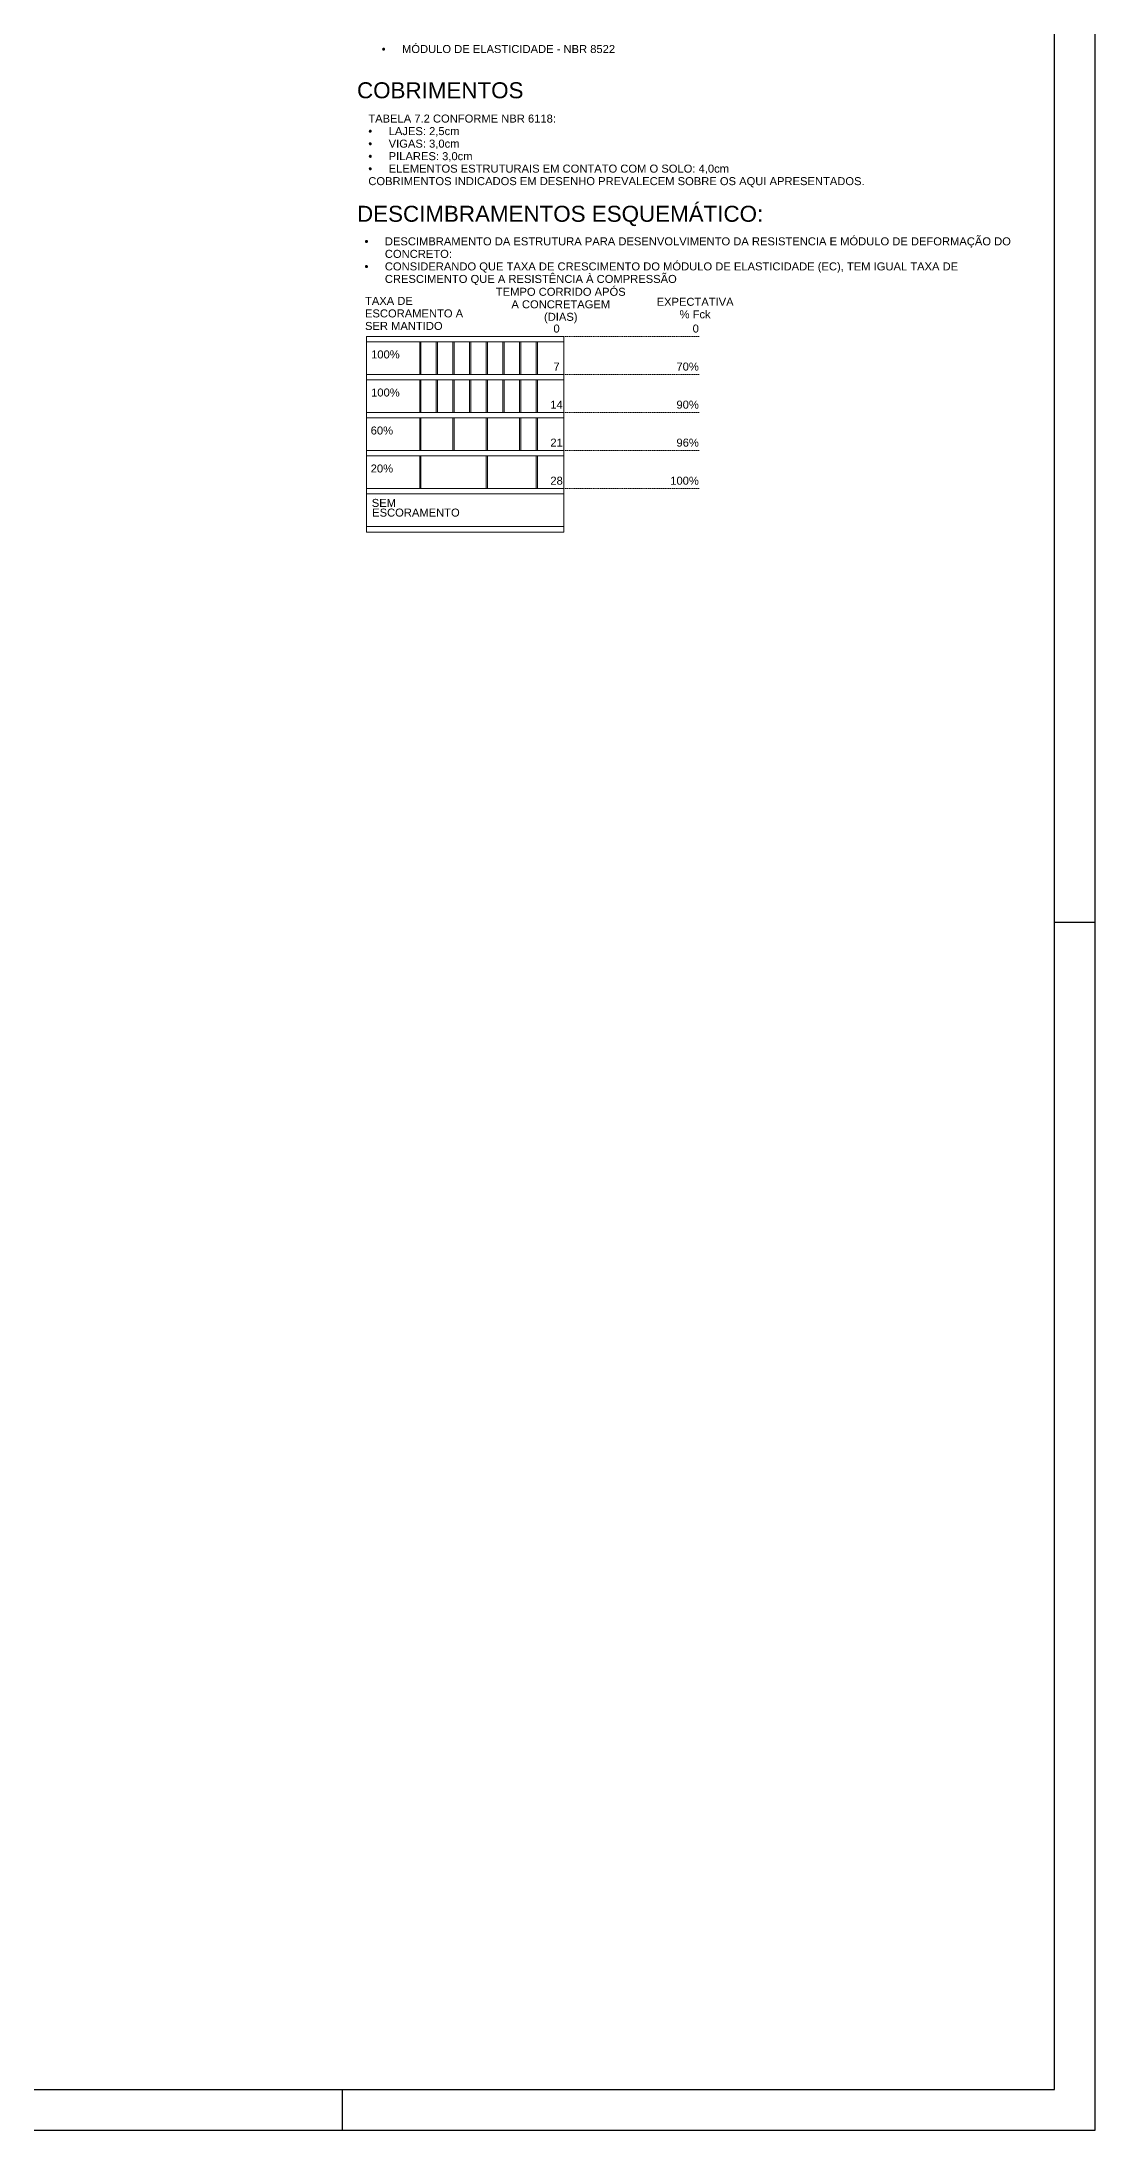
# Model space of a CAD drawing. Extents: x 37185 to 43130, y -8131 to -3926.
# Drawn here: x 41835 to 43130, y -8131 to -5564 of the extents above; entities that cross this region are included whole.
import ezdxf

# ---------------------------------------------------------------- set-up
doc = ezdxf.new("R2010")
doc.units = 0
doc.header["$MEASUREMENT"] = 0
doc.linetypes.add('Dash', pattern=[0.5, 0.3, -0.2])
doc.layers.add('00VIEWPORT', color=255, linetype='CONTINUOUS', plot=False)
doc.layers.add('21', color=5, linetype='CONTINUOUS')
for name, color, linetype, lineweight in [('WP_LINHAS 0_1PEN', 2, 'CONTINUOUS', 13), ('WP_LINHAS OCULTAS', 9, 'Dash', 13), ('WP_NOTAS', 2, 'CONTINUOUS', 9), ('WP_TÍTULO DE VISTA', 3, 'CONTINUOUS', 9)]:
    doc.layers.add(name, color=color, linetype=linetype, lineweight=lineweight)
doc.styles.add('Arial', font='arial.ttf', dxfattribs={"height": 7.5})
doc.styles.add('Arial_8', font='arial.ttf', dxfattribs={"height": 0.16875})

# ---------------------------------------------------------------- blocks, each defined once
blk = doc.blocks.new('FOLHA A0 VIEWP')
at = {"layer": '00VIEWPORT', "linetype": 'Continuous'}
for p, q in [((43129.5, -8131.3), (43129.5, -3926.3)), ((43079.5, -8081.3), (43079.5, -3976.3)), ((43079.5, -6646.3), (43129.5, -6646.3)), ((37309.5, -8081.3), (43079.5, -8081.3)), ((42204.5, -8131.3), (42204.5, -8081.3)), ((37184.5, -8131.3), (43129.5, -8131.3))]:
    blk.add_line(p, q, dxfattribs=at)

msp = doc.modelspace()

# ---------------------------------------------------------------- linework, layer by layer
at = {"layer": 'WP_LINHAS 0_1PEN'}
for p, q in [((42233.8, -6166.9), (42233.8, -5926.5)), ((42233.8, -5926.5), (42476.6, -5926.5)), ((42476.6, -5926.5), (42476.6, -6166.9)), ((42233.8, -5933.2), (42476.6, -5933.2)), ((42299.3, -5973.2), (42299.3, -5933.2)), ((42300.9, -5973.2), (42300.9, -5933.2)), ((42319.7, -5973.2), (42319.7, -5933.2)), ((42321.4, -5973.2), (42321.4, -5933.2)), ((42340.1, -5973.2), (42340.1, -5933.2)), ((42341.8, -5973.2), (42341.8, -5933.2)), ((42360.6, -5973.2), (42360.6, -5933.2)), ((42362.3, -5973.2), (42362.3, -5933.2)), ((42381, -5973.2), (42381, -5933.2)), ((42382.7, -5973.2), (42382.7, -5933.2)), ((42401.5, -5973.2), (42401.5, -5933.2)), ((42403.2, -5973.2), (42403.2, -5933.2)), ((42421.9, -5973.2), (42421.9, -5933.2)), ((42423.6, -5973.2), (42423.6, -5933.2)), ((42442.4, -5973.2), (42442.4, -5933.2)), ((42444, -5973.2), (42444, -5933.2)), ((42233.8, -5973.2), (42476.6, -5973.2)), ((42233.8, -5979.9), (42476.6, -5979.9)), ((42299.3, -6020), (42299.3, -5979.9)), ((42300.9, -6020), (42300.9, -5979.9)), ((42319.7, -6020), (42319.7, -5979.9)), ((42321.4, -6020), (42321.4, -5979.9)), ((42340.1, -6020), (42340.1, -5979.9)), ((42341.8, -6020), (42341.8, -5979.9)), ((42360.6, -6020), (42360.6, -5979.9)), ((42362.3, -6020), (42362.3, -5979.9)), ((42381, -6020), (42381, -5979.9)), ((42382.7, -6020), (42382.7, -5979.9)), ((42401.5, -6020), (42401.5, -5979.9)), ((42403.2, -6020), (42403.2, -5979.9)), ((42421.9, -6020), (42421.9, -5979.9)), ((42423.6, -6020), (42423.6, -5979.9)), ((42442.4, -6020), (42442.4, -5979.9)), ((42444, -6020), (42444, -5979.9)), ((42233.8, -6020), (42476.6, -6020)), ((42233.8, -6026.6), (42476.6, -6026.6)), ((42299.3, -6066.7), (42299.3, -6026.6)), ((42300.9, -6066.7), (42300.9, -6026.6)), ((42340.1, -6066.7), (42340.1, -6026.6)), ((42341.8, -6066.7), (42341.8, -6026.6)), ((42381, -6066.7), (42381, -6026.6)), ((42382.7, -6066.7), (42382.7, -6026.6)), ((42421.9, -6066.7), (42421.9, -6026.6)), ((42423.6, -6066.7), (42423.6, -6026.6)), ((42442.4, -6066.7), (42442.4, -6026.6)), ((42444, -6066.7), (42444, -6026.6)), ((42233.8, -6066.7), (42476.6, -6066.7)), ((42233.8, -6073.4), (42476.6, -6073.4)), ((42299.3, -6113.4), (42299.3, -6073.4)), ((42300.9, -6113.4), (42300.9, -6073.4)), ((42381, -6113.4), (42381, -6073.4)), ((42382.7, -6113.4), (42382.7, -6073.4)), ((42442.4, -6113.4), (42442.4, -6073.4)), ((42444, -6113.4), (42444, -6073.4)), ((42233.8, -6113.4), (42476.6, -6113.4)), ((42233.8, -6120.1), (42476.6, -6120.1)), ((42233.8, -6160.2), (42476.6, -6160.2)), ((42476.6, -6166.9), (42233.8, -6166.9))]:
    msp.add_line(p, q, dxfattribs=at)
at = {"layer": 'WP_LINHAS OCULTAS'}
for p, q in [((42476.6, -5926.5), (42643.8, -5926.5)), ((42476.6, -5973.2), (42643.8, -5973.2)), ((42476.6, -6020), (42643.8, -6020)), ((42476.6, -6066.7), (42643.8, -6066.7)), ((42476.6, -6113.4), (42643.8, -6113.4))]:
    msp.add_line(p, q, dxfattribs=at)

# ---------------------------------------------------------------- block references
at = {"layer": '21'}
msp.add_blockref('FOLHA A0 VIEWP', (0, 0), dxfattribs=at)
msp.add_blockref('FOLHA A0 VIEWP', (0, 0), dxfattribs=at)

# ---------------------------------------------------------------- texts
at = {"layer": 'WP_NOTAS', "line_spacing_factor": 0.938532, "style": 'Arial'}
for s, insert, char_height, width, attachment_point in [('MÓDULO DE ELASTICIDADE - NBR 8522', (42277.6, -5568.3), 9.835, 306.681, 1), ('•', (42252.6, -5568.3), 9.84, 5.629, 1), ('TABELA 7.2 CONFORME NBR 6118:', (42236.2, -5653.8), 9.835, 269.821, 1), ('•', (42236.2, -5669.2), 9.84, 5.629, 1), ('LAJES: 2,5cm', (42261.2, -5669.2), 9.835, 105.495, 1), ('•', (42236.2, -5684.6), 9.84, 5.629, 1), ('VIGAS: 3,0cm', (42261.2, -5684.6), 9.835, 105.495, 1), ('•', (42236.2, -5700), 9.84, 5.629, 1), ('•', (42236.2, -5715.3), 9.84, 5.629, 1), ('PILARES: 3,0cm', (42261.2, -5700), 9.835, 105.495, 1), ('ELEMENTOS ESTRUTURAIS EM CONTATO COM O SOLO: 4,0cm', (42261.2, -5715.3), 9.835, 493.159, 1), ('COBRIMENTOS INDICADOS EM DESENHO PREVALECEM SOBRE OS AQUI APRESENTADOS.', (42236.2, -5730.7), 9.835, 714.317, 1), ('•', (42231.5, -5804.7), 9.84, 5.629, 1), ('CONCRETO:', (42256.5, -5820.1), 9.84, 96.598, 1), ('DESCIMBRAMENTO DA ESTRUTURA PARA DESENVOLVIMENTO DA RESISTENCIA E MÓDULO DE DEFORMAÇÃO DO', (42256.5, -5804.7), 9.835, 900.795, 1), ('•', (42231.5, -5835.5), 9.84, 5.629, 1), ('CONSIDERANDO QUE TAXA DE CRESCIMENTO DO MÓDULO DE ELASTICIDADE (EC), TEM IGUAL TAXA DE', (42256.5, -5835.5), 9.835, 825.986, 1), ('CRESCIMENTO QUE A RESISTÊNCIA À COMPRESSÃO', (42256.5, -5850.9), 9.835, 420.165, 1), ('TAXA DE\\PESCORAMENTO A\\PSER MANTIDO', (42232.1, -5877.9), 9.835, 143.4, 1), ('TEMPO CORRIDO APÓS\\PA CONCRETAGEM\\P(DIAS)', (42472.7, -5866.7), 9.835, 189.72, 2), ('EXPECTATIVA\\P% Fck', (42637.8, -5879), 9.835, 112.68, 2), (' 0', (42459.9, -5911.9), 9.84, 13.68, 1), ('0', (42642.4, -5911.9), 9.84, 9.12, 3), ('100%', (42239.6, -5943.7), 9.84, 41.88, 1), (' 7', (42459.9, -5958.6), 9.84, 13.68, 1), ('70%', (42642.4, -5958.6), 9.84, 32.76, 3), ('100%', (42239.6, -5990.5), 9.84, 41.88, 1), ('14', (42459.9, -6005.4), 9.84, 18.24, 1), ('90%', (42642.4, -6005.4), 9.84, 32.76, 3), ('60%', (42239.1, -6037.2), 9.84, 32.76, 1), ('21', (42459.9, -6052.1), 9.84, 18.24, 1), ('96%', (42642.4, -6052.1), 9.84, 32.76, 3), ('20%', (42239.1, -6083.9), 9.84, 32.76, 1), ('28', (42459.9, -6098.9), 9.84, 18.24, 1), ('100%', (42642.4, -6098.9), 9.84, 41.88, 3), ('SEM', (42240.4, -6126.2), 9.84, 35.4, 1), ('ESCORAMENTO', (42240.9, -6138.1), 9.835, 127.92, 1)]:
    msp.add_mtext(s, dxfattribs=dict(at, insert=insert, char_height=char_height, width=width, attachment_point=attachment_point))
at = {"layer": 'WP_TÍTULO DE VISTA', "char_height": 19.671, "attachment_point": 1, "line_spacing_factor": 0.938532, "style": 'Arial_8'}
for s, insert, width in [('COBRIMENTOS', (42222.3, -5614.1), 381.07), ('DESCIMBRAMENTOS ESQUEMÁTICO:', (42222.3, -5765.9), 838.236)]:
    msp.add_mtext(s, dxfattribs=dict(at, insert=insert, width=width))

doc.saveas('drawing.dxf')
